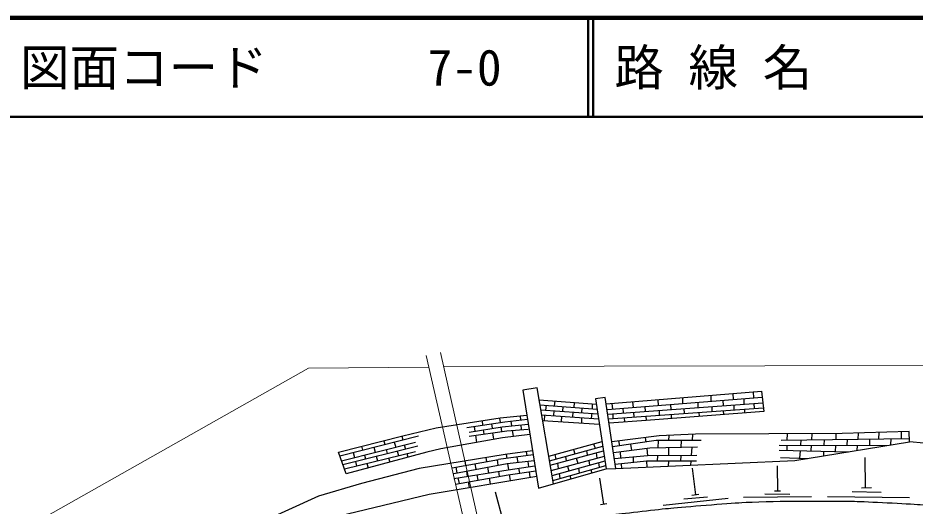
# Model space of a CAD drawing. Units: millimetres, scale not verified. Extents: x 40000 to 680000, y 20000 to 380000.
# Drawn here: x 120168 to 210750, y 330721 to 380000 of the extents above; entities that cross this region are included whole.
import ezdxf
from ezdxf.enums import TextEntityAlignment as Align

# ---------------------------------------------------------------- set-up
doc = ezdxf.new("R2010")
doc.units = ezdxf.units.MM
doc.header["$LTSCALE"] = 1000
for name, color, linetype, lineweight in [('M-BGD', 7, 'Continuous', 25), ('M-STR-HTXT', 7, 'Continuous', 13), ('M-TTL', 2, 'Continuous', 140), ('M-TTL-LINE', 7, 'Continuous', 50)]:
    doc.layers.add(name, color=color, linetype=linetype, lineweight=lineweight)
doc.layers.add('M-TTL-TXT', color=7, linetype='Continuous')
doc.styles.add('ＭＳ ゴシック', font='')
doc.styles.get('ＭＳ ゴシック').set_extended_font_data('MS Gothic')

msp = doc.modelspace()

# ---------------------------------------------------------------- linework, layer by layer
at = {"layer": 'M-BGD'}
for p, q in [((172580, 342651), (171140, 342419)), ((171140, 342419), (172742, 332512)), ((174238, 332965), (172580, 342651)), ((179472, 341683), (178495, 341555)), ((178495, 341555), (179576, 334468)), ((180532, 334499), (179472, 341683)), ((179569, 341028), (195234, 342322)), ((179651, 340470), (195303, 341720)), ((187278, 341665), (187283, 341079)), ((190142, 341902), (190146, 341308)), ((192361, 342085), (192370, 341486)), ((193454, 341572), (193451, 341002)), ((194414, 342255), (194440, 341651)), ((172787, 341439), (178577, 341019)), ((172871, 340951), (178657, 340490)), ((173499, 340901), (173433, 340393)), ((174374, 341324), (174323, 340835)), ((175202, 340765), (175154, 340280)), ((176341, 341181), (176282, 340679)), ((177105, 340614), (177066, 340154)), ((178161, 341049), (178131, 340532)), ((179719, 340007), (195370, 341142)), ((179791, 339522), (195427, 340640)), ((180131, 341075), (180188, 340513)), ((181247, 340598), (181281, 340120)), ((182215, 341247), (182272, 340679)), ((183461, 340774), (183492, 340280)), ((184770, 341458), (184819, 340883)), ((186053, 340981), (186079, 340468)), ((188825, 341203), (188831, 340667)), ((190226, 340769), (190229, 340268)), ((191351, 341404), (191370, 340852)), ((192446, 340930), (192452, 340427)), ((194474, 341077), (194501, 340574)), ((168870, 339624), (171549, 339890)), ((170862, 339822), (170895, 339399)), ((172961, 340424), (178725, 340045)), ((173046, 339929), (178803, 339534)), ((173345, 339908), (173285, 339346)), ((174281, 340337), (174241, 339847)), ((175051, 339229), (175100, 339788)), ((176203, 340211), (176155, 339715)), ((178123, 340085), (178060, 339585)), ((180244, 340045), (180246, 339554)), ((182323, 340196), (182370, 339706)), ((183580, 339793), (183616, 339367)), ((184906, 340383), (184908, 339888)), ((186116, 339974), (186123, 339555)), ((187398, 340564), (187421, 340068)), ((188933, 340176), (188940, 339766)), ((191384, 340351), (191407, 339951)), ((193536, 340505), (193542, 340111)), ((162408, 338612), (168870, 339624)), ((165495, 338654), (169333, 339230)), ((167036, 339337), (167091, 338893)), ((167978, 339027), (168040, 338568)), ((168783, 339610), (168857, 339158)), ((169044, 338732), (171692, 339004)), ((169333, 339230), (171616, 339477)), ((169938, 339295), (170004, 338830)), ((170931, 338926), (170969, 338439)), ((173144, 339356), (178889, 338973)), ((177075, 339652), (177056, 339095)), ((181378, 339635), (181426, 339210)), ((159020, 337803), (162408, 338612)), ((165727, 337788), (169529, 338325)), ((165741, 338194), (169044, 338732)), ((166231, 338764), (166305, 338286)), ((166368, 337878), (166481, 337150)), ((167149, 338423), (167201, 337996)), ((168099, 338123), (168188, 337460)), ((168930, 338713), (169005, 338251)), ((169529, 338325), (171679, 338496)), ((170071, 338368), (170159, 337752)), ((188284, 337965), (188244, 337330)), ((197824, 338015), (197819, 337379)), ((200341, 338025), (200304, 337415)), ((202766, 338035), (202744, 337451)), ((205010, 338091), (204961, 337483)), ((207082, 338158), (207050, 337513)), ((209344, 338232), (209344, 337546)), ((152528, 336168), (159020, 337803)), ((152667, 335776), (160628, 337808)), ((152842, 335287), (160308, 337179)), ((157099, 337319), (157207, 336935)), ((158172, 337181), (158325, 336676)), ((158922, 337778), (159031, 337400)), ((173760, 335759), (179156, 337223)), ((178286, 336987), (178401, 336626)), ((184619, 337341), (180210, 336684)), ((180812, 337298), (180896, 336787)), ((183511, 337640), (183552, 337182)), ((189164, 337327), (184619, 337341)), ((184821, 337341), (184775, 336589)), ((185876, 337861), (185869, 337338)), ((187143, 337333), (187117, 336643)), ((197247, 337371), (210176, 337558)), ((198626, 335324), (210180, 337205)), ((199213, 337400), (199174, 336856)), ((201561, 337434), (201538, 336848)), ((203884, 337467), (203845, 336840)), ((206153, 337500), (206143, 336832)), ((208297, 337531), (208277, 336895)), ((152976, 334909), (160530, 336786)), ((153127, 334487), (160308, 336235)), ((154003, 336117), (154134, 335614)), ((154847, 336752), (154948, 336358)), ((156101, 336652), (156241, 336148)), ((157350, 336429), (157464, 336024)), ((158448, 336268), (158584, 335815)), ((159177, 336892), (159296, 336479)), ((171499, 336227), (171558, 335801)), ((173842, 335279), (179224, 336777)), ((173916, 334845), (179299, 336284)), ((176274, 336441), (176398, 335990)), ((177568, 336316), (177637, 335907)), ((178550, 336084), (178635, 335560)), ((183958, 336571), (180295, 336105)), ((180959, 336190), (181022, 335550)), ((182031, 336956), (182127, 336338)), ((183665, 336533), (183723, 335808)), ((188788, 336681), (183958, 336571)), ((185859, 336614), (185847, 335815)), ((188202, 336667), (188148, 335822)), ((197018, 336354), (204043, 336206)), ((197037, 336863), (207857, 336827)), ((197815, 336861), (197811, 336337)), ((199135, 336309), (199082, 335562)), ((200270, 336852), (200235, 336286)), ((201515, 336259), (201497, 335791)), ((202722, 336844), (202700, 336234)), ((204909, 336837), (204869, 336340)), ((154236, 335222), (154350, 334785)), ((155149, 335871), (155259, 335476)), ((156352, 335748), (156476, 335302)), ((157591, 335574), (157709, 335156)), ((159428, 336021), (159534, 335651)), ((164018, 334593), (168685, 335405)), ((165276, 335272), (165351, 334825)), ((167397, 335620), (167470, 335193)), ((168544, 335380), (168614, 334833)), ((172196, 335889), (168685, 335405)), ((169473, 335957), (169537, 335522)), ((169563, 335006), (172290, 335307)), ((170552, 335662), (170634, 335124)), ((171636, 335234), (171710, 334690)), ((174007, 334313), (179379, 335760)), ((174093, 333815), (179452, 335283)), ((174379, 335927), (174469, 335453)), ((175461, 335729), (175530, 335277)), ((176545, 335548), (176693, 335036)), ((177797, 335334), (177872, 334851)), ((183723, 335808), (180386, 335489)), ((183628, 335242), (180469, 334926)), ((180532, 334499), (198626, 335324)), ((182274, 335670), (182300, 335109)), ((188694, 335242), (183628, 335242)), ((183628, 335242), (183674, 334642)), ((188726, 335824), (183723, 335808)), ((184728, 335812), (184694, 335242)), ((185839, 335242), (185832, 334741)), ((187086, 335819), (187065, 335242)), ((188111, 335242), (188086, 334843)), ((197147, 335627), (199915, 335534)), ((205687, 335624), (205708, 332642)), ((155382, 335036), (155515, 334560)), ((164171, 333497), (169677, 334389)), ((164182, 334024), (169563, 335006)), ((164369, 334654), (164487, 334080)), ((165446, 334255), (165535, 333718)), ((166308, 334991), (166405, 334430)), ((167565, 334641), (167665, 334063)), ((169612, 335011), (169703, 334393)), ((169664, 333878), (172458, 334266)), ((169677, 334389), (172374, 334788)), ((170722, 334543), (170799, 334036)), ((174178, 333315), (179523, 334816)), ((174238, 332965), (179576, 334468)), ((174648, 335041), (174721, 334505)), ((175663, 334759), (175802, 334284)), ((176772, 334549), (176851, 334066)), ((178006, 334390), (178116, 334057)), ((178793, 335103), (178867, 334632)), ((179576, 334468), (180532, 334499)), ((181062, 334985), (181097, 334525)), ((188259, 334538), (188570, 331862)), ((196841, 334775), (196862, 332252)), ((161701, 331934), (172544, 333736)), ((164341, 332947), (169664, 333878)), ((164593, 333566), (164707, 333011)), ((166502, 333875), (166595, 333341)), ((167754, 333544), (167855, 332957)), ((168691, 334229), (168756, 333719)), ((169776, 333893), (169865, 333291)), ((171781, 334172), (171857, 333622)), ((174817, 334014), (174886, 333514)), ((175885, 333794), (175991, 333459)), ((178894, 333547), (179308, 330922)), ((165626, 333171), (165721, 332602)), ((172742, 332512), (174238, 332965)), ((205356, 332556), (206347, 332588)), ((150656, 329256), (161701, 331934)), ((168337, 332153), (169116, 329272)), ((185325, 330819), (191869, 331529)), ((187411, 331441), (189782, 331660)), ((188209, 331813), (188930, 331911)), ((193424, 331632), (200299, 331683)), ((195580, 331964), (198099, 331933)), ((196551, 332252), (197173, 332252)), ((201926, 331675), (210202, 331597)), ((204412, 332179), (207338, 332132)), ((178980, 330863), (179636, 330981))]:
    msp.add_line(p, q, dxfattribs=at)
for points in [[(195234, 342322), (195471, 340256), (183616, 339367), (179854, 339096)], [(171862, 337957), (169101, 337625), (162881, 336498), (161466, 336176), (153314, 333962), (152528, 336168)], [(211622, 337084), (210180, 337205), (210168, 338259), (203382, 338038), (188575, 337977), (184926, 337820), (180132, 337211)], [(172128, 336311), (169348, 335940), (160690, 334520), (154864, 333012), (150524, 331725), (134196, 324296), (117438, 315191), (106447, 308160)]]:
    msp.add_lwpolyline(points, dxfattribs=at)
msp.add_open_spline([(154511, 324147), (155457, 324425), (158304, 325230), (159256, 325488), (160063, 325707), (162492, 326329), (163302, 326534), (163923, 326691), (165787, 327159), (166412, 327300), (167129, 327461), (169289, 327897), (170009, 328043), (170677, 328179), (172681, 328586), (173351, 328709), (174208, 328867), (176784, 329305), (177644, 329447), (178173, 329534), (179762, 329790), (180294, 329857), (181451, 330003), (184928, 330404), (186090, 330513), (187521, 330647), (191821, 330991), (193256, 331075), (194236, 331132), (197181, 331208), (198163, 331219), (199454, 331234), (203328, 331236), (204619, 331202), (205951, 331167), (209946, 330963), (211276, 330876), (213075, 330759), (218468, 330335), (220265, 330180), (221431, 330079), (224925, 329701), (226091, 329597), (228219, 329409), (234609, 328901), (236739, 328723), (239747, 328472), (248770, 327706), (251778, 327449), (253049, 327340), (256863, 327021), (258133, 326895), (259070, 326802), (261877, 326483), (262810, 326354), (264123, 326174), (268055, 325578), (269361, 325353), (270462, 325163), (273760, 324553), (274845, 324283), (276101, 323971), (279827, 322867), (281051, 322445), (282169, 322059), (285461, 320725), (286544, 320248), (287716, 319732), (291178, 318065), (292318, 317482), (293045, 317111), (295177, 315905), (295873, 315481), (297218, 314662), (301191, 312104), (302525, 311267), (303903, 310403), (308063, 307849), (309434, 306973), (310100, 306548), (312067, 305221), (312711, 304763)], degree=3, knots=[0, 0, 0, 0, 1, 1, 1, 2, 2, 2, 3, 3, 3, 4, 4, 4, 5, 5, 5, 6, 6, 6, 7, 7, 7, 8, 8, 8, 9, 9, 9, 10, 10, 10, 11, 11, 11, 12, 12, 12, 13, 13, 13, 14, 14, 14, 15, 15, 15, 16, 16, 16, 17, 17, 17, 18, 18, 18, 19, 19, 19, 20, 20, 20, 21, 21, 21, 22, 22, 22, 23, 23, 23, 24, 24, 24, 25, 25, 25, 26, 26, 26, 27, 27, 27, 27], dxfattribs=at)
at = {"layer": 'M-STR-HTXT'}
for p, q in [((170821, 310597), (162826, 346232)), ((169550, 310360), (161376, 345919))]:
    msp.add_line(p, q, dxfattribs=at)
for points in [[(64941, 296839), (149494, 344629), (161646, 344742)], [(163143, 344818), (244264, 344971), (317831, 331134), (379098, 309939), (420449, 302585), (484480, 309123)]]:
    msp.add_lwpolyline(points, dxfattribs=at)
at = {"layer": 'M-TTL'}
msp.add_line((680000, 380000), (40000, 380000), dxfattribs=at)
at = {"layer": 'M-TTL-LINE'}
for p, q in [((177750, 380000), (177750, 370000)), ((178250, 380000), (178250, 370000)), ((40000, 370000), (680000, 370000))]:
    msp.add_line(p, q, dxfattribs=at)

# ---------------------------------------------------------------- texts
at = {"layer": 'M-TTL-TXT', "style": 'ＭＳ ゴシック'}
for s, p in [('図面コード', (120380, 375000)), ('路 線 名', (180380, 375000)), ('7-0', (161521, 375000))]:
    msp.add_text(s, height=3666, dxfattribs=at).set_placement(p, align=Align.MIDDLE_LEFT)

doc.saveas('drawing.dxf')
